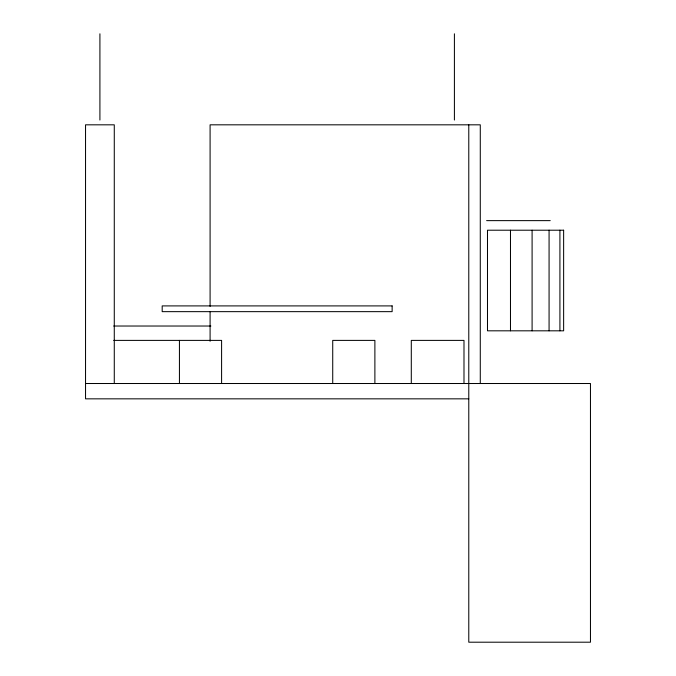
<?xml version="1.0" encoding="UTF-8"?>
<svg xmlns="http://www.w3.org/2000/svg" width="676" height="676" viewBox="0 0 676 676"><rect width="100%" height="100%" fill="white"/><g stroke="black" fill="none" stroke-linecap="round" stroke-linejoin="round"><path stroke-width="1.01" d="M486.619 220.63L550.222 220.63M113.712 326.026L210.887 326.026M113.712 340.391L221.593 340.391L221.593 383.512M85.539 383.512L590.461 383.512L590.461 642.2L468.781 642.2L468.781 124.823M468.781 398.84L85.539 398.84L85.539 124.823L114.278 124.823L114.278 383.512M559.914 230.212L559.914 330.817M549.073 230.212L549.073 330.817M532.096 230.212L532.096 330.817M510.481 230.212L510.481 330.817M480.281 383.512L480.281 124.823L210.092 124.823L210.092 306.431M463.99 383.512L463.99 340.391L411.295 340.391L411.295 383.512M454.407 33.8L454.407 120.032M374.884 383.512L374.884 340.391L332.727 340.391L332.727 383.512M210.092 311.712L210.092 341.279M179.436 340.391L179.436 383.512M99.913 33.8L99.913 120.032M563.632 230.212L487.489 230.212L487.489 330.817L563.632 330.817L563.632 230.212M392.131 305.907L162.189 305.907L162.189 311.653L392.131 311.653L392.131 305.907"/></g></svg>
